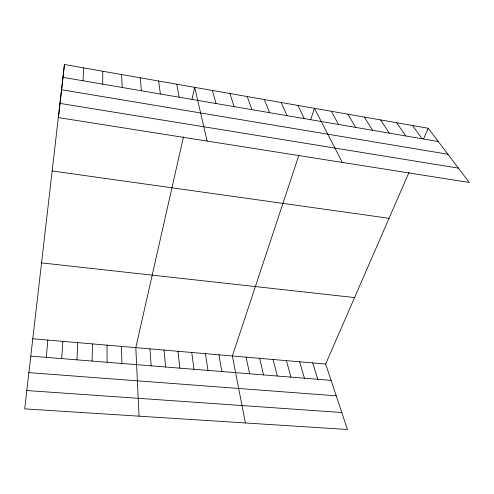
<?xml version="1.0" encoding="UTF-8"?>
<svg xmlns="http://www.w3.org/2000/svg" width="494" height="494" viewBox="0 0 494 494"><rect width="100%" height="100%" fill="white"/><g stroke="black" fill="none" stroke-linecap="round" stroke-linejoin="round"><path stroke-width="0.74" d="M102.709 84.141L102.795 71.235M92.106 361.071L92.452 343.904M76.984 359.854L77.725 342.638M82.98 80.769L83.739 67.9M61.713 358.619L62.862 341.354M46.294 357.372L47.85 340.057M64.442 64.516L58.459 117.615L469.3 182.477L428.218 128.261L64.442 64.516L24.7 408.871L347.436 429.484L325.651 364.035L409.044 172.332M183.49 136.807L135.801 347.646L139.042 416.17M191.962 99.331L194.679 87.339L207.147 141.093M298.765 155.659L232.365 355.983L245.382 422.963M310.707 119.647L314.462 108.328L342.317 162.427M423.667 138.721L428.218 128.261M26.787 390.544L341.786 412.509M28.831 372.63L336.235 395.83M30.714 356.112L331.091 380.368M32.697 338.748L325.651 364.035M41.477 262.888L354.569 297.561M52.117 170.961L389.05 218.299M60.058 103.407L458.444 168.145M61.596 89.747L447.91 154.252M62.997 77.348L438.277 141.531M412.521 125.507L422.148 138.777M396.645 122.728L405.827 135.986M380.59 119.912L389.315 133.158M364.344 117.066L372.606 130.305M347.912 114.188L355.692 127.409M331.283 111.273L338.575 124.482M297.938 105.432L304.236 118.609M281.228 102.505L287.008 115.664M264.321 99.541L269.582 112.681M247.216 96.54L251.94 109.662M229.908 93.508L234.082 106.611M312.69 362.917L317.827 379.299M299.605 361.787L304.446 378.219M212.395 90.439L216.008 103.518M286.403 360.651L290.935 377.126M273.083 359.496L277.301 376.027M259.634 358.335L263.537 374.915M246.061 357.168L249.637 373.791M176.741 84.196L179.18 97.219M218.947 354.828L221.862 371.55M205.405 353.655L207.986 370.432M158.593 81.016L160.42 94.014M191.74 352.475L193.975 369.296M177.951 351.283L179.841 368.16M140.222 77.793L141.426 90.766M164.033 350.085L165.564 367.005M149.985 348.875L151.152 365.838M121.623 74.538L122.191 87.475M121.487 346.411L121.919 363.479M107.037 345.164L107.087 362.281"/></g></svg>
